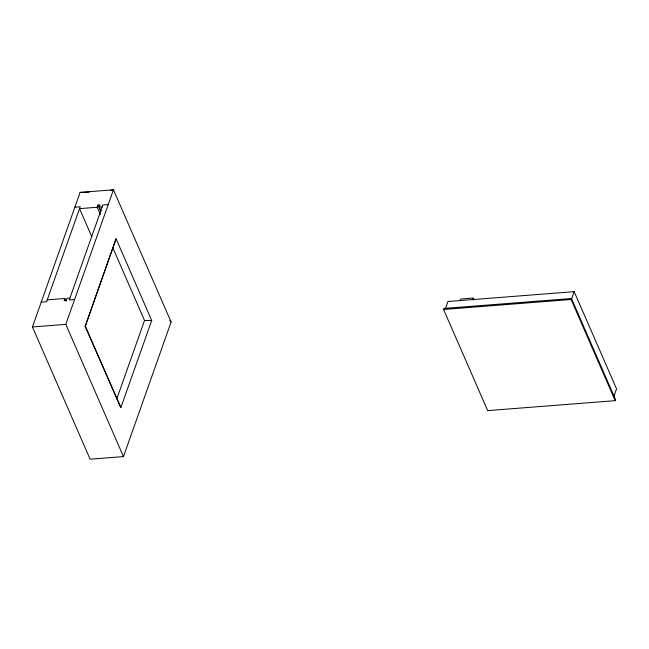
<?xml version="1.0" encoding="UTF-8"?>
<svg xmlns="http://www.w3.org/2000/svg" width="649" height="649" viewBox="0 0 649 649"><rect width="100%" height="100%" fill="white"/><g stroke="black" fill="none" stroke-linecap="round" stroke-linejoin="round"><path stroke-width="0.97" d="M85.157 326.479L116.066 238.767L151.704 320.484L120.844 407.629L85.157 326.479L116.066 238.767M32.45 326.966L80.103 192.404L113.445 189.808L171.109 322.034L123.464 456.596L90.114 459.192L32.45 326.966L65.8 324.362L113.445 189.808L110.63 190.457M47.239 299.862L64.908 298.483L64.137 300.657L66.222 300.495L66.993 298.321L69.914 298.094M100.449 214.681L97.212 207.258L97.983 205.084L100.068 204.922L99.297 207.096L100.92 210.803M116.755 398.94L144.532 320.484L112.934 248.023M443.567 309.459L443.916 308.462L571.469 298.508L615.585 399.67L615.236 400.66L487.675 410.614L443.567 309.459L571.12 299.505L571.469 298.508M445.417 308.664L447.948 301.509L574.17 291.661L616.55 388.848L613.703 396.896M460.027 300.771L460.644 299.035L473.145 298.053L473.932 299.854M472.529 299.797L473.145 298.053M571.323 299.708L574.17 291.661M74.862 207.193L80.2 206.771L46.574 301.728L41.244 302.142M108.213 204.589L102.875 205.003L69.256 299.952L74.586 299.538M97.212 207.258L79.543 208.637L91.679 236.471M99.297 207.096L102.218 206.869M80.103 192.404L89.059 192.177M144.532 320.484L151.704 320.484M169.738 320.541L171.109 322.034M571.12 299.505L615.236 400.66M97.983 205.084L100.822 211.582M85.206 325.912L120.844 407.629M64.908 298.483L66.125 301.266M65.8 324.362L123.464 456.596"/></g></svg>
